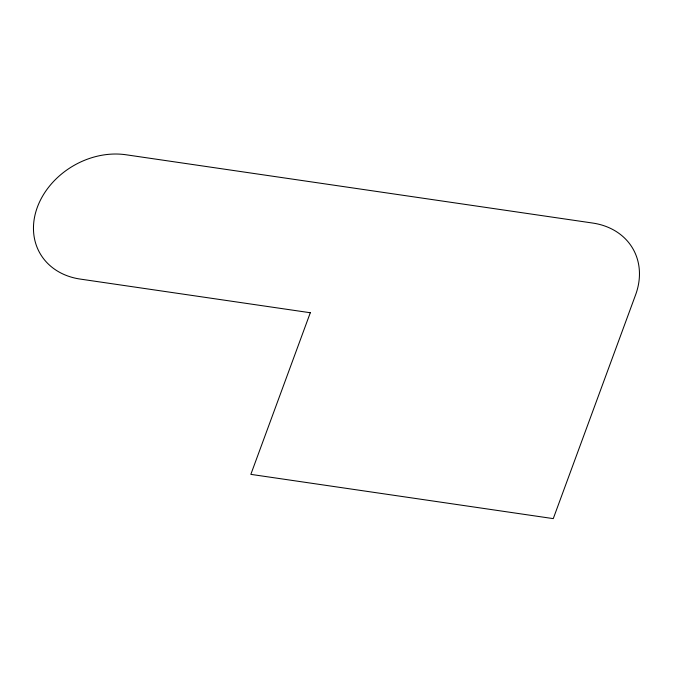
<?xml version="1.0" encoding="UTF-8"?>
<svg xmlns="http://www.w3.org/2000/svg" width="673" height="673" viewBox="0 0 673 673"><rect width="100%" height="100%" fill="white"/><g stroke="black" fill="none" stroke-linecap="round" stroke-linejoin="round"><path stroke-width="1.01" d="M310.303 312.743L250.844 474.364L553.265 518.622L635.598 294.841A72.844 59.123 -30.3 0 0 592.728 223.057L125.944 154.756A72.844 59.123 -30.3 0 0 37.326 207.292A72.844 59.123 -30.3 0 0 80.205 279.076L310.303 312.743"/></g></svg>
